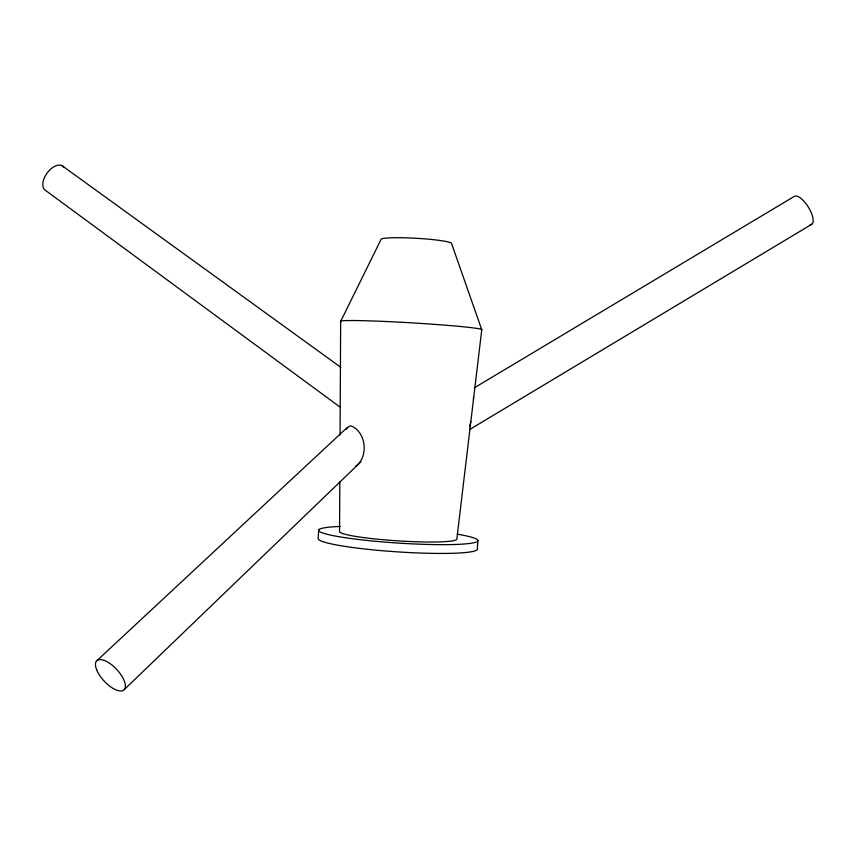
<?xml version="1.0" encoding="UTF-8"?>
<svg xmlns="http://www.w3.org/2000/svg" width="856" height="856" viewBox="0 0 856 856"><rect width="100%" height="100%" fill="white"/><g stroke="black" fill="none" stroke-linecap="round" stroke-linejoin="round"><path stroke-width="1.28" d="M339.821 481.768L339.565 531.202A58.818 5.607 3.7 0 0 397.601 540.842A58.818 5.607 3.7 0 0 456.858 538.927L481.768 329.795L451.604 243.586A35.374 3.221 3.3 0 0 416.348 238.289A35.374 3.221 3.3 0 0 380.984 239.573L340.656 321.428L340.067 434.998M473.475 399.41L473.55 397.462M318.7 529.832L318.197 538.167A79.865 8.036 3.8 0 0 396.916 551.831A79.865 8.036 3.8 0 0 477.37 548.685L477.894 540.307M470.832 421.559L469.58 426.802M345.952 429.509L348.82 426.416L351.388 425.978C366.175 432.312 368.872 456.719 355.732 466.21M124.323 689.54L360.9 461.791M96.439 661.11L347.183 427.551M469.901 429.38L811.766 224.272M474.406 387.757L794.186 196.473A16.446 6.227 58.1 0 1 809.252 208.629A16.446 6.227 58.1 0 1 810.118 224.679M62.071 165.69L340.827 367.331M339.746 406.868L46.053 190.792A14.948 8.603 -54.1 0 1 47.283 172.805A14.948 8.603 -54.1 0 1 63.804 167.123M457.307 534.155A79.865 7.618 3.7 0 1 453.37 544.534A79.865 7.618 3.7 0 1 342.186 537.236A79.865 7.618 3.7 0 1 340.121 526.461M340.656 321.428A70.748 2.664 3.4 0 1 411.083 322.819A70.748 2.664 3.4 0 1 481.768 329.795M96.642 669.777A19.934 8.571 47 0 0 122.397 690.749A19.934 8.571 47 0 0 112.264 665.262A19.934 8.571 47 0 0 96.642 669.777"/></g></svg>
